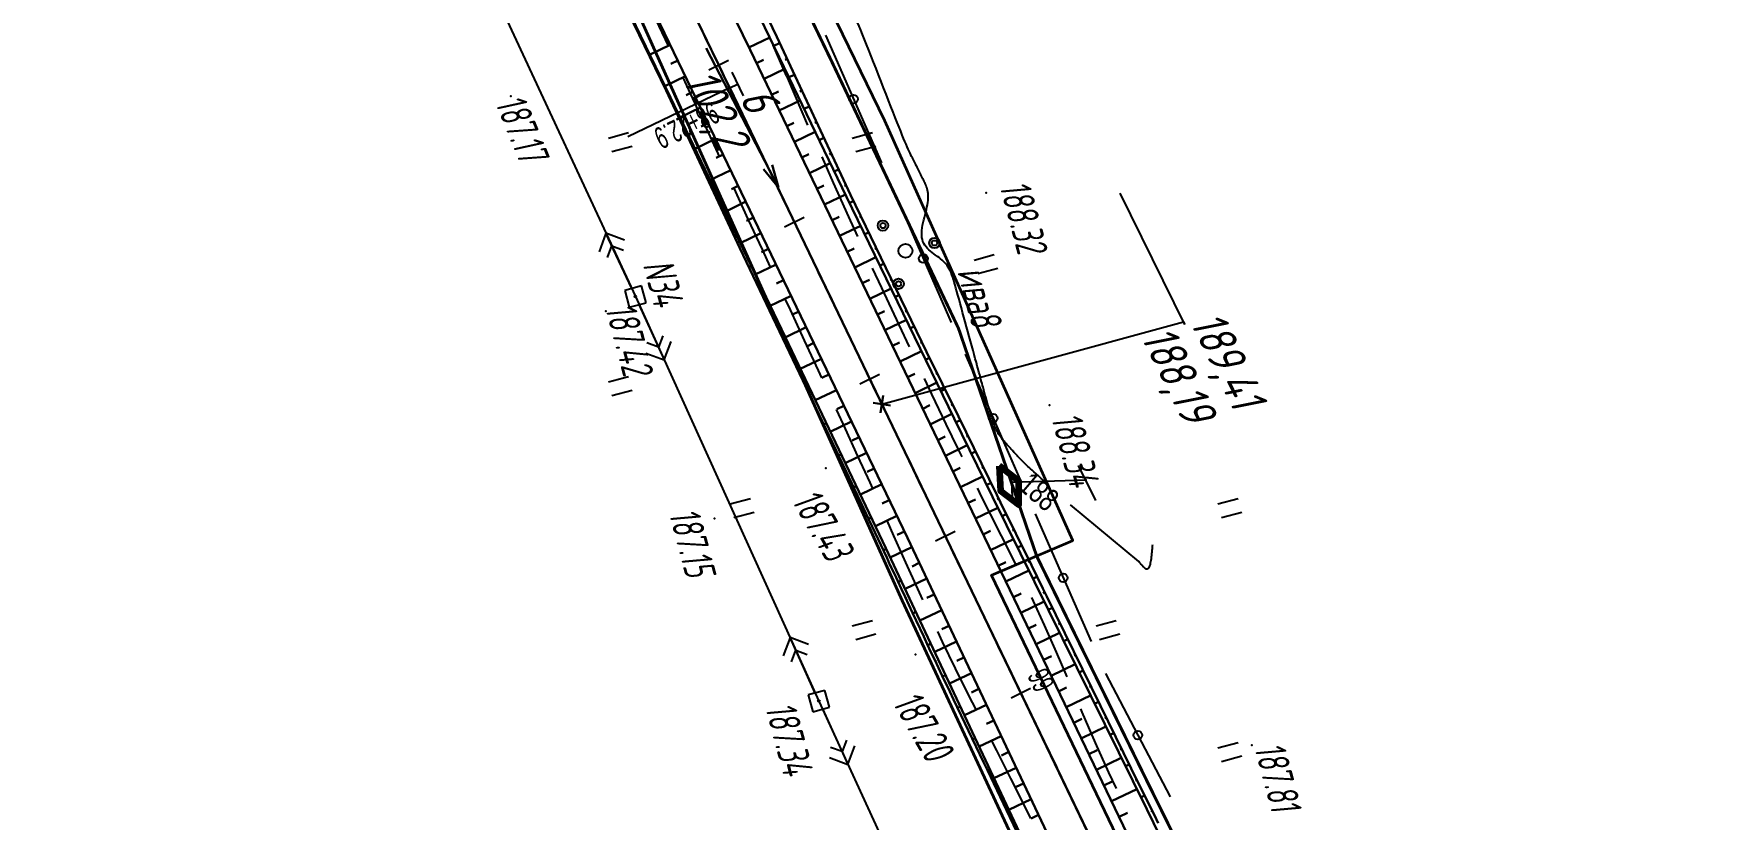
# Model space of a CAD drawing. Header units: millimetres. Extents: x -1799 to 6962, y -1020 to 4121.
# Drawn here: x 5416.4 to 5610.3, y 1558.5 to 1648.6 of the extents above; entities that cross this region are included whole.
import ezdxf
from ezdxf import colors
from ezdxf.entities.mleader import LeaderData, LeaderLine
from ezdxf.math import Vec2, Vec3

# ---------------------------------------------------------------- set-up
doc = ezdxf.new("R2010")
doc.units = ezdxf.units.MM
doc.linetypes.add('CONTI', pattern=[0])
doc.linetypes.add('STROT', pattern=[1.7, 0.5, -1.2])
for name, color, linetype, lineweight in [('10', 1, 'Continuous', 35), ('КОПИЯ_ОСЬ_13_ОТКОСЫ', 7, 'Continuous', 30), ('ОСЬ_ВЕРХ_ПОКРЫТИЯ_ГРАНИЦЫ_ПОЛОС', 7, 'Continuous', 30), ('ОСЬ_ВЕРХ_ПОКРЫТИЯ_ОСЬ', 1, 'Continuous', 30), ('Отметки', 5, 'Continuous', 30), ('Уклоны ПЧ', 5, 'Continuous', 30)]:
    doc.layers.add(name, color=color, linetype=linetype, lineweight=lineweight)
for name, color, linetype in [('_Ростелеком', 6, 'Continuous'), ('GOR_BDEFAULT', 212, 'CONTI'), ('NAD_MDEFAULT', 7, 'CONTI'), ('PI_OTDEFAULT', 172, 'CONTI'), ('PI_TTDEFAULT', 5, 'CONTI'), ('PLN_O', 7, 'CONTI'), ('SIT_LDEFAULT', 7, 'CONTI'), ('USLZNDEFAULT', 7, 'CONTI'), ('ZAPSKDEFAULT', 7, 'CONTI'), ('КОПИЯ_ОСЬ_ТАНГЕНСЫ', 1, 'Continuous'), ('ОСЬ_ВЕРХ_ПОКРЫТИЯ_ОТКОСЫ', 7, 'Continuous'), ('ОСЬ_ВЕРХ_ПОКРЫТИЯ_ПИКЕТЫ', 1, 'Continuous'), ('ОСЬ_ВЕРХ_ПОКРЫТИЯ_РАЗБИВКА_КРИВ', 1, 'Continuous'), ('ОСЬ_ВЕРХ_ПОКРЫТИЯ_ТАНГЕНСЫ', 1, 'Continuous'), ('разметка', 7, 'Continuous')]:
    doc.layers.add(name, color=color, linetype=linetype)
doc.styles.add('eskd', font='spds.shx', dxfattribs={"width": 1.2, "oblique": 15})
doc.styles.add('SHRFT', font='TXT', dxfattribs={"width": 3.5})
doc.styles.get("Standard").update_dxf_attribs({"font": 'arial.ttf'})
doc.styles.add('STYLE1', font='romand.shx', dxfattribs={"width": 0.9})
doc.styles.add('ГОСТ', font='', dxfattribs={"oblique": 15, "height": 4})
doc.styles.get('ГОСТ').set_extended_font_data('GOST type A')
doc.linetypes.add('кабель_связи_проект.', pattern='A,10,-1,["/",STYLE1,S=3,R=0,X=0,Y=-1.5],-4.1', length=15.1)

# ---------------------------------------------------------------- blocks, each defined once
blk = doc.blocks.new('BL_2011')
at = {"color": 0}
for p, q in [((0, 0), (0, 2.4)), ((1.6, 0), (1.6, 2.4))]:
    blk.add_line(p, q, dxfattribs=at)
blk = doc.blocks.new('BL_27')
at = {"color": 0}
for p, q in [((1, 1), (-1, 1)), ((-1, 1), (-1, -1)), ((1, -1), (1, 1)), ((-1, -1), (1, -1))]:
    blk.add_line(p, q, dxfattribs=at)
blk.add_circle((0, 0), 0.1, dxfattribs=at)
blk = doc.blocks.new('BL_2009')
at = {"color": 0}
for centre, radius in [((0, 3.46), 0.6), ((0, 3.46), 0.3), ((0, 0), 0.8), ((-3.46, -1.74), 0.6), ((-3.46, -1.74), 0.3), ((3.46, -1.74), 0.6), ((3.46, -1.74), 0.3)]:
    blk.add_circle(centre, radius, dxfattribs=at)
blk = doc.blocks.new('_None')
blk = doc.blocks.new('Крест')
at = {"layer": 'Отметки'}
for points in [[(-1, 0), (1, 0)], [(0, 1), (0, -1)]]:
    blk.add_lwpolyline(points, dxfattribs=at)
blk = doc.blocks.new('Стрелка')
at = {"layer": 'Уклоны ПЧ', "ltscale": 2}
for points in [[(-0.02, -0.05), (-0.02, 17.97)], [(-0.02, -0.05), (-0.58, 2.62)], [(-0.02, -0.05), (0.53, 2.62)]]:
    blk.add_lwpolyline(points, dxfattribs=at)

msp = doc.modelspace()

# ---------------------------------------------------------------- linework, layer by layer
at = {"layer": '10'}
for points in [[(5555.12, 1526.56), (5526.34, 1586.47), (5535.67, 1590.45), (5514.09, 1638.62), (5463.12, 1743.4), (5453.94, 1740.13), (5420.84, 1804.41), (5378.18, 1887.04), (5361.37, 1930.11), (5358.73, 1940.2), (5339.65, 2013.08), (5325.07, 2129.02), (5322.05, 2188.34), (5318.67, 2267.19)], [(5341.46, 1923.57), (5344.83, 1915.37), (5350.36, 1916.35), (5350.43, 1915.9), (5344.99, 1914.95), (5363.49, 1869.85), (5401.59, 1796.88), (5411.51, 1799.6), (5415.89, 1791.1), (5448.07, 1728.59), (5455.39, 1713.54), (5485.17, 1652.33), (5516.09, 1583.56), (5516.09, 1583.56), (5552.87, 1504.53)], [(5791.36, 869.79), (5791.99, 953.6), (5769.21, 1029.84), (5768.9, 1032.77), (5755.35, 1076.21), (5685.51, 1227.89), (5683.12, 1232.24), (5612.57, 1360.39), (5593.27, 1384.3), (5577.58, 1419.6), (5542.45, 1502.97), (5552.87, 1504.53), (5516.09, 1583.56), (5516.09, 1583.56), (5485.17, 1652.33), (5455.39, 1713.54), (5448.07, 1728.59), (5415.89, 1791.1), (5411.51, 1799.6), (5401.59, 1796.88), (5363.49, 1869.85), (5344.99, 1914.95)]]:
    msp.add_lwpolyline(points, dxfattribs=at)
at = {"layer": '_Ростелеком', "linetype": 'кабель_связи_проект.', "ltscale": 0.25, "const_width": 0.35}
msp.add_lwpolyline([(5560.94, 1529), (5544.16, 1562.92), (5531.54, 1588.65), (5522.56, 1614.79), (5507.89, 1645.66), (5488.97, 1684.79), (5475.23, 1712.55), (5457.14, 1741.27), (5442.3, 1770.95), (5426.31, 1802.79), (5412.68, 1830.25), (5397.4, 1860.08), (5385.27, 1884.28), (5363.37, 1935.71), (5353.89, 1969.35), (5347.79, 1998.5), (5341.48, 2033.11), (5334.72, 2075.01), (5330.13, 2113.03), (5327.21, 2148.15), (5324.18, 2191.73), (5322.74, 2230.82)], dxfattribs=at)
at = {"layer": '_Ростелеком', "linetype": 'ByBlock', "lineweight": 100, "ltscale": 0.25}
msp.add_lwpolyline([(5527.24, 1599), (5527.39, 1596.16), (5529.48, 1594.54), (5529.48, 1597.26), (5527.24, 1599)], dxfattribs=at)
at = {"layer": '_Ростелеком', "ltscale": 0.25}
for points in [[(5536.31, 1599.05), (5538.28, 1595.02)], [(5537.29, 1597.39), (5528.64, 1597.11), (5528.73, 1595.42)]]:
    msp.add_lwpolyline(points, dxfattribs=at)
at = {"layer": 'GOR_BDEFAULT', "color": 212, "elevation": 188, "flags": 128}
for points in [[(5532.84, 1596.91), (5532.43, 1597.26), (5532.06, 1597.58), (5531.74, 1597.86), (5531.46, 1598.1), (5531.21, 1598.32), (5531, 1598.51), (5530.82, 1598.67), (5530.66, 1598.81), (5530.53, 1598.93), (5530.42, 1599.04), (5530.32, 1599.13), (5530.24, 1599.21), (5530.17, 1599.28), (5530.1, 1599.35), (5530.04, 1599.42), (5529.97, 1599.48), (5529.91, 1599.55), (5529.84, 1599.61), (5529.78, 1599.68), (5529.71, 1599.75), (5529.65, 1599.82), (5529.58, 1599.89), (5529.52, 1599.95), (5529.45, 1600.02), (5529.38, 1600.1), (5529.32, 1600.17), (5529.25, 1600.24), (5529.18, 1600.31), (5529.11, 1600.38), (5529.04, 1600.46), (5528.97, 1600.53), (5528.91, 1600.61), (5528.84, 1600.68), (5528.76, 1600.76), (5528.69, 1600.84), (5528.62, 1600.92), (5528.55, 1600.99), (5528.48, 1601.07), (5528.41, 1601.15), (5528.33, 1601.24), (5528.26, 1601.32), (5528.19, 1601.4), (5528.11, 1601.48), (5528.04, 1601.57), (5527.97, 1601.65), (5527.89, 1601.74), (5527.82, 1601.83), (5527.74, 1601.91), (5527.67, 1602), (5527.59, 1602.09), (5527.52, 1602.19), (5527.45, 1602.28), (5527.37, 1602.37), (5527.3, 1602.47), (5527.23, 1602.57), (5527.17, 1602.67), (5527.1, 1602.77), (5527.04, 1602.88), (5526.97, 1602.99), (5526.91, 1603.1), (5526.86, 1603.21), (5526.8, 1603.33), (5526.75, 1603.45), (5526.7, 1603.57), (5526.65, 1603.69), (5526.6, 1603.82), (5526.56, 1603.95), (5526.51, 1604.08), (5526.47, 1604.21), (5526.43, 1604.34), (5526.38, 1604.47), (5526.34, 1604.61), (5526.3, 1604.75), (5526.26, 1604.89), (5526.22, 1605.03), (5526.18, 1605.17), (5526.14, 1605.31), (5526.1, 1605.46), (5526.05, 1605.6), (5526.01, 1605.75), (5525.97, 1605.89), (5525.93, 1606.04), (5525.89, 1606.19), (5525.85, 1606.34), (5525.8, 1606.49), (5525.76, 1606.64), (5525.72, 1606.79), (5525.68, 1606.94), (5525.64, 1607.09), (5525.6, 1607.24), (5525.55, 1607.4), (5525.51, 1607.55), (5525.47, 1607.71), (5525.42, 1607.88), (5525.38, 1608.06), (5525.32, 1608.25), (5525.27, 1608.45), (5525.21, 1608.67), (5525.14, 1608.91), (5525.07, 1609.17), (5525, 1609.45), (5524.91, 1609.77), (5524.82, 1610.1), (5524.72, 1610.47), (5524.61, 1610.88), (5524.49, 1611.31), (5524.36, 1611.78), (5524.23, 1612.27), (5524.09, 1612.79), (5523.94, 1613.32), (5523.79, 1613.87), (5523.64, 1614.42), (5523.49, 1614.98), (5523.33, 1615.53), (5523.18, 1616.09), (5523.03, 1616.62), (5522.89, 1617.15), (5522.75, 1617.66), (5522.62, 1618.14), (5522.5, 1618.59), (5522.38, 1619.01), (5522.27, 1619.4), (5522.17, 1619.76), (5522.07, 1620.1), (5521.98, 1620.41), (5521.89, 1620.69), (5521.79, 1620.95), (5521.7, 1621.19), (5521.6, 1621.42), (5521.5, 1621.63), (5521.39, 1621.82), (5521.27, 1622), (5521.14, 1622.17), (5521, 1622.33), (5520.85, 1622.48), (5520.68, 1622.63), (5520.51, 1622.78), (5520.32, 1622.92), (5520.13, 1623.06), (5519.93, 1623.2), (5519.74, 1623.35), (5519.54, 1623.49), (5519.35, 1623.65), (5519.17, 1623.81), (5519, 1623.97), (5518.84, 1624.15), (5518.7, 1624.34), (5518.58, 1624.54), (5518.48, 1624.75), (5518.41, 1624.98), (5518.36, 1625.23), (5518.34, 1625.49), (5518.34, 1625.76), (5518.36, 1626.04), (5518.39, 1626.34), (5518.44, 1626.63), (5518.5, 1626.93), (5518.57, 1627.24), (5518.64, 1627.54), (5518.72, 1627.84), (5518.79, 1628.13), (5518.87, 1628.42), (5518.93, 1628.7), (5518.99, 1628.97), (5519.04, 1629.23), (5519.07, 1629.47), (5519.09, 1629.69), (5519.09, 1629.9), (5519.09, 1630.1), (5519.07, 1630.29), (5519.04, 1630.47), (5519.01, 1630.64), (5518.97, 1630.81), (5518.92, 1630.96), (5518.86, 1631.12), (5518.8, 1631.26), (5518.74, 1631.41), (5518.67, 1631.55), (5518.6, 1631.69), (5518.53, 1631.83), (5518.46, 1631.97), (5518.39, 1632.11), (5518.32, 1632.25), (5518.24, 1632.4), (5518.17, 1632.54), (5518.1, 1632.69), (5518.03, 1632.83), (5517.95, 1632.98), (5517.88, 1633.13), (5517.8, 1633.28), (5517.73, 1633.43), (5517.65, 1633.59), (5517.57, 1633.74), (5517.5, 1633.9), (5517.42, 1634.05), (5517.34, 1634.21), (5517.26, 1634.37), (5517.18, 1634.54), (5517.09, 1634.72), (5517, 1634.92), (5516.9, 1635.13), (5516.79, 1635.37), (5516.68, 1635.63), (5516.55, 1635.92), (5516.41, 1636.24), (5516.26, 1636.59), (5516.1, 1636.98), (5515.92, 1637.42), (5515.73, 1637.89), (5515.52, 1638.42), (5515.29, 1639), (5515.04, 1639.62), (5514.79, 1640.27), (5514.52, 1640.96), (5514.24, 1641.67), (5513.95, 1642.4), (5513.67, 1643.14), (5513.38, 1643.88), (5513.09, 1644.61), (5512.81, 1645.34), (5512.53, 1646.04), (5512.27, 1646.72), (5512.01, 1647.37), (5511.77, 1647.97), (5511.54, 1648.54), (5511.34, 1649.04), (5511.15, 1649.5), (5510.97, 1649.91), (5510.82, 1650.28), (5510.67, 1650.61), (5510.54, 1650.91), (5510.42, 1651.17), (5510.31, 1651.41), (5510.21, 1651.62), (5510.11, 1651.81), (5510.02, 1651.98), (5509.94, 1652.14), (5509.86, 1652.28), (5509.78, 1652.42), (5509.7, 1652.56), (5509.63, 1652.7), (5509.55, 1652.84), (5509.47, 1652.98), (5509.39, 1653.12), (5509.31, 1653.26), (5509.23, 1653.41), (5509.15, 1653.55), (5509.06, 1653.69), (5508.98, 1653.84), (5508.9, 1653.98), (5508.81, 1654.13), (5508.73, 1654.27), (5508.64, 1654.42), (5508.56, 1654.57), (5508.47, 1654.71), (5508.38, 1654.86), (5508.3, 1655.01), (5508.21, 1655.16), (5508.12, 1655.31), (5508.03, 1655.46), (5507.94, 1655.62), (5507.85, 1655.77), (5507.76, 1655.92), (5507.66, 1656.07), (5507.57, 1656.23), (5507.48, 1656.38), (5507.38, 1656.54), (5507.28, 1656.69), (5507.19, 1656.85), (5507.09, 1657), (5506.99, 1657.16), (5506.89, 1657.32), (5506.79, 1657.47), (5506.69, 1657.63), (5506.59, 1657.79), (5506.48, 1657.95), (5506.38, 1658.11), (5506.27, 1658.27), (5506.16, 1658.43), (5506.05, 1658.59), (5505.94, 1658.75), (5505.82, 1658.91), (5505.71, 1659.07), (5505.59, 1659.24), (5505.47, 1659.4), (5505.35, 1659.56), (5505.22, 1659.73), (5505.09, 1659.89), (5504.96, 1660.06), (5504.83, 1660.23), (5504.69, 1660.39), (5504.56, 1660.56), (5504.42, 1660.73), (5504.27, 1660.9), (5504.13, 1661.07), (5503.98, 1661.25), (5503.83, 1661.42), (5503.68, 1661.6), (5503.53, 1661.77), (5503.37, 1661.95), (5503.21, 1662.13), (5503.05, 1662.32), (5502.89, 1662.5), (5502.72, 1662.69), (5502.55, 1662.88), (5502.38, 1663.07), (5502.21, 1663.26), (5502.03, 1663.45), (5501.85, 1663.65), (5501.67, 1663.85), (5501.49, 1664.05), (5501.31, 1664.25), (5501.12, 1664.46), (5500.93, 1664.66), (5500.73, 1664.87), (5500.54, 1665.08), (5500.34, 1665.3), (5500.14, 1665.51), (5499.94, 1665.73), (5499.74, 1665.94), (5499.55, 1666.16), (5499.36, 1666.37), (5499.17, 1666.58), (5498.98, 1666.79), (5498.8, 1667), (5498.63, 1667.2), (5498.46, 1667.4), (5498.31, 1667.59), (5498.16, 1667.78), (5498.02, 1667.96), (5497.89, 1668.14), (5497.77, 1668.31), (5497.66, 1668.47), (5497.56, 1668.63), (5497.47, 1668.77), (5497.38, 1668.92), (5497.3, 1669.05), (5497.22, 1669.18), (5497.15, 1669.31), (5497.07, 1669.42), (5497, 1669.53), (5496.93, 1669.63), (5496.86, 1669.73), (5496.79, 1669.82), (5496.71, 1669.9), (5496.63, 1669.97), (5496.55, 1670.04), (5496.47, 1670.1), (5496.38, 1670.16), (5496.3, 1670.21), (5496.21, 1670.25), (5496.13, 1670.29), (5496.05, 1670.33), (5495.96, 1670.36), (5495.89, 1670.39), (5495.81, 1670.41), (5495.74, 1670.43), (5495.67, 1670.45), (5495.61, 1670.47), (5495.56, 1670.48)], [(5544.82, 1589.94), (5544.81, 1589.8), (5544.8, 1589.65), (5544.79, 1589.48), (5544.77, 1589.3), (5544.75, 1589.11), (5544.74, 1588.92), (5544.72, 1588.73), (5544.69, 1588.53), (5544.67, 1588.35), (5544.64, 1588.16), (5544.61, 1587.99), (5544.58, 1587.83), (5544.55, 1587.68), (5544.51, 1587.55), (5544.47, 1587.43), (5544.43, 1587.34), (5544.39, 1587.27), (5544.34, 1587.22), (5544.29, 1587.18), (5544.24, 1587.16), (5544.2, 1587.15), (5544.15, 1587.16), (5544.1, 1587.17), (5544.05, 1587.19), (5544, 1587.22), (5543.96, 1587.26), (5543.91, 1587.29), (5543.87, 1587.33), (5543.83, 1587.37), (5543.8, 1587.4), (5543.6, 1587.62), (5543.54, 1587.7), (5543.48, 1587.78), (5543.42, 1587.86), (5543.34, 1587.94), (5543.25, 1588.03), (5535.41, 1594.54)]]:
    msp.add_lwpolyline(points, dxfattribs=at)
at = {"layer": 'PI_TTDEFAULT', "color": 5}
for p in [(5471.15, 1641.44, 187.17), (5525.73, 1630.34, 188.32), (5482.06, 1616.77, 187.23), (5533.02, 1605.98, 188.34), (5507.34, 1598.74, 187.43), (5494.54, 1592.99, 187.15), (5517.62, 1577.36, 187.2), (5506.52, 1572.02, 187.34), (5556.26, 1566.97, 187.81)]:
    msp.add_point(p, dxfattribs=at)
at = {"layer": 'PLN_O'}
for p, q in [((5507.29, 1648.45), (5513.71, 1633.79)), ((5515.31, 1630.13), (5521.73, 1615.47)), ((5523.34, 1611.82), (5529.76, 1597.16)), ((5531.37, 1593.5), (5537.79, 1578.84)), ((5539.43, 1575.19), (5546.87, 1561.03))]:
    msp.add_line(p, q, dxfattribs=at)
for centre in [(5510.5, 1641.12), (5518.52, 1622.8), (5526.55, 1604.49), (5534.58, 1586.17), (5543.15, 1568.11)]:
    msp.add_circle(centre, 0.5, dxfattribs=at)
at = {"layer": 'SIT_LDEFAULT', "color": 7}
for p, q in [((5462.47, 1667.99), (5485.45, 1618.45)), ((5487.78, 1650.27), (5489.21, 1647.24)), ((5502.82, 1643.78), (5501.27, 1647.3)), ((5490.9, 1643.61), (5491.33, 1642.69)), ((5491.33, 1642.69), (5493.14, 1638.78)), ((5504.61, 1639.66), (5502.83, 1643.78)), ((5493.14, 1638.78), (5494.93, 1634.87)), ((5505.27, 1638.13), (5504.6, 1639.66)), ((5494.93, 1634.87), (5495.09, 1634.53)), ((5508.2, 1631.49), (5506.89, 1634.47)), ((5496.75, 1630.89), (5498.37, 1627.34)), ((5509.97, 1627.58), (5508.2, 1631.49)), ((5498.38, 1627.34), (5500, 1623.83)), ((5510.99, 1625.35), (5509.97, 1627.58)), ((5482.08, 1625.71), (5481.31, 1623.58)), ((5485.03, 1619.36), (5482.08, 1625.71)), ((5484.21, 1624.93), (5482.08, 1625.71)), ((5482.27, 1622.93), (5482.76, 1624.26)), ((5482.76, 1624.26), (5484.08, 1623.77)), ((5500.01, 1623.83), (5500.94, 1621.82)), ((5513.74, 1619.43), (5512.67, 1621.72)), ((5515.73, 1615.2), (5513.76, 1619.43)), ((5485.45, 1618.45), (5506.52, 1572.02)), ((5485.86, 1617.54), (5488.76, 1611.17)), ((5502.62, 1618.19), (5503.21, 1616.92)), ((5503.21, 1616.92), (5504.83, 1613.42)), ((5516.93, 1612.67), (5515.73, 1615.2)), ((5488.59, 1613.95), (5488.09, 1612.62)), ((5488.76, 1611.17), (5489.55, 1613.28)), ((5504.83, 1613.42), (5506.44, 1609.95)), ((5486.64, 1611.96), (5488.76, 1611.17)), ((5488.09, 1612.62), (5486.77, 1613.12)), ((5506.43, 1609.95), (5506.82, 1609.11)), ((5519.51, 1607.24), (5518.65, 1609.06)), ((5508.51, 1605.49), (5509.54, 1603.26)), ((5521.15, 1603.81), (5519.51, 1607.24)), ((5522.52, 1600.96), (5521.15, 1603.81)), ((5509.54, 1603.26), (5510.98, 1600.13)), ((5510.98, 1600.13), (5512.37, 1597.09)), ((5522.97, 1600.04), (5522.52, 1600.96)), ((5512.37, 1597.09), (5512.68, 1596.4)), ((5524.99, 1595.96), (5524.74, 1596.46)), ((5526.24, 1593.47), (5524.98, 1595.96)), ((5514.32, 1592.75), (5515.11, 1590.98)), ((5527.5, 1590.98), (5526.24, 1593.47)), ((5515.11, 1590.98), (5516.49, 1587.93)), ((5528.75, 1588.49), (5527.51, 1590.98)), ((5529.23, 1587.52), (5528.75, 1588.49)), ((5516.49, 1587.93), (5517.87, 1584.88)), ((5517.87, 1584.88), (5518.44, 1583.64)), ((5531.18, 1583.47), (5530.97, 1583.92)), ((5532.43, 1580.72), (5531.18, 1583.47)), ((5533.8, 1577.61), (5532.43, 1580.72)), ((5503.21, 1579.3), (5502.42, 1577.19)), ((5506.11, 1572.93), (5503.21, 1579.3)), ((5505.33, 1578.51), (5503.21, 1579.3)), ((5520.13, 1580.02), (5520.7, 1578.82)), ((5520.7, 1578.82), (5522.18, 1575.77)), ((5503.38, 1576.52), (5503.88, 1577.85)), ((5503.88, 1577.85), (5505.2, 1577.35)), ((5535.03, 1574.78), (5533.8, 1577.61)), ((5522.18, 1575.77), (5523.72, 1572.66)), ((5523.72, 1572.66), (5524.54, 1571.03)), ((5506.52, 1572.02), (5527.98, 1525.34)), ((5506.94, 1571.11), (5509.86, 1564.75)), ((5536.77, 1570.76), (5536.62, 1571.11)), ((5538.31, 1567.24), (5536.77, 1570.76)), ((5509.19, 1566.21), (5507.87, 1566.7)), ((5509.68, 1567.53), (5509.19, 1566.21)), ((5509.86, 1564.75), (5510.65, 1566.87)), ((5526.35, 1567.47), (5526.93, 1566.33)), ((5539.84, 1563.81), (5538.31, 1567.24)), ((5507.74, 1565.54), (5509.86, 1564.75)), ((5526.92, 1566.33), (5528.54, 1563.14)), ((5528.54, 1563.14), (5530.15, 1559.95)), ((5540.69, 1561.97), (5539.84, 1563.81)), ((5530.14, 1559.95), (5530.84, 1558.54))]:
    msp.add_line(p, q, dxfattribs=at)
at = {"layer": 'КОПИЯ_ОСЬ_13_ОТКОСЫ'}
for points in [[(5355.21, 1923.41), (5356.59, 1919.83), (5358.02, 1916.26), (5360.32, 1910.66), (5362.9, 1904.64), (5364.42, 1901.18), (5365.96, 1897.73), (5367.71, 1893.89), (5369.48, 1890.06), (5370.98, 1886.87), (5372.49, 1883.69), (5374.22, 1880.07), (5376.06, 1876.28), (5377.95, 1872.4), (5381.71, 1864.76), (5483.08, 1660.37), (5487.27, 1651.84), (5491.42, 1643.29), (5497.62, 1630.42), (5516.7, 1590.76), (5547.05, 1526.58)], [(5363.61, 1925.17), (5364.8, 1922.06), (5366.01, 1918.96), (5367.78, 1914.6), (5369.58, 1910.25), (5370.35, 1908.43), (5371.53, 1905.69), (5372.72, 1902.96), (5374.41, 1899.15), (5376.13, 1895.35), (5377.37, 1892.63), (5378.62, 1889.93), (5379.88, 1887.22), (5381.15, 1884.52), (5382.65, 1881.37), (5385.02, 1876.42), (5387.62, 1871.03), (5392.43, 1861.15), (5490.25, 1663.91), (5494.46, 1655.35), (5498.63, 1646.77), (5504.82, 1633.89), (5554.48, 1530.69)], [(5384.37, 1883.86), (5384.79, 1882.95), (5386.96, 1878.48), (5390.27, 1871.78), (5394.95, 1862.4), (5399.47, 1853.47), (5403.61, 1845.26), (5417, 1818.41), (5430.26, 1791.5), (5483.33, 1683.88), (5493.47, 1663.37), (5496.63, 1656.94), (5499.76, 1650.5), (5503.09, 1643.62), (5509.7, 1629.9), (5522.07, 1604.44), (5526.47, 1595.46), (5544.17, 1559.59), (5557.35, 1532.62)], [(5430.7, 1791.72), (5439.71, 1773.86), (5448.74, 1756.02), (5453.16, 1747.05), (5457.6, 1738.09), (5466.5, 1720.18), (5475.37, 1702.25), (5484.16, 1684.29), (5492.99, 1666.34), (5497.36, 1657.3), (5501.69, 1648.25), (5510.15, 1630.11), (5518.88, 1612.12), (5522.56, 1604.68), (5526.97, 1595.7), (5527.4, 1594.8), (5530.94, 1587.62), (5532.25, 1584.92), (5532.69, 1584.02), (5538.86, 1571.46), (5541.5, 1566.07), (5543.27, 1562.48), (5545.05, 1558.9), (5545.49, 1558)], [(5430.26, 1791.5), (5483.33, 1683.88), (5493.47, 1663.37), (5496.63, 1656.94), (5499.76, 1650.5), (5503.09, 1643.62), (5509.71, 1629.9), (5522.07, 1604.44), (5526.47, 1595.46), (5544.17, 1559.59), (5557.35, 1532.62)], [(5417.52, 1785.18), (5462.51, 1695.87), (5480.31, 1660.06), (5484.92, 1650.69), (5489.47, 1641.29), (5502.64, 1613.81), (5514.23, 1589.57), (5531.66, 1552.46)], [(5417.52, 1785.18), (5462.51, 1695.87), (5480.31, 1660.06), (5484.92, 1650.69), (5489.47, 1641.29), (5502.64, 1613.81), (5514.23, 1589.57), (5531.66, 1552.46)], [(5484.64, 1651.08), (5488.99, 1642.11), (5497.46, 1624), (5509.61, 1598.44), (5514.32, 1588.5), (5514.73, 1587.59), (5515.16, 1586.69), (5515.59, 1585.78), (5516, 1584.87), (5516.42, 1583.97), (5516.85, 1583.06), (5517.28, 1582.16), (5517.7, 1581.25), (5518.56, 1579.44), (5518.98, 1578.54), (5519.4, 1577.63), (5519.83, 1576.73), (5520.69, 1574.92), (5521.55, 1573.12), (5521.98, 1572.21), (5525.44, 1565), (5525.88, 1564.1), (5528.46, 1558.68), (5529.74, 1555.97)], [(5498.5, 1647.02), (5500.89, 1648.17)], [(5486.55, 1647.17), (5486.61, 1647.2)], [(5489.45, 1647.35), (5487.09, 1646.21)], [(5502.02, 1647.53), (5501.35, 1647.22)], [(5487.42, 1645.37), (5487.44, 1645.38)], [(5490.33, 1645.55), (5489.54, 1645.17)], [(5499.37, 1645.22), (5500.17, 1645.6)], [(5500.24, 1643.42), (5502.63, 1644.57)], [(5502.87, 1645.72), (5502.64, 1645.62)], [(5488.29, 1643.57), (5488.36, 1643.6)], [(5491.2, 1643.75), (5488.83, 1642.61)], [(5503.71, 1643.91), (5503.09, 1643.62)], [(5489.16, 1641.76), (5489.18, 1641.77)], [(5492.06, 1641.95), (5491.28, 1641.57)], [(5501.1, 1641.62), (5501.9, 1642)], [(5501.97, 1639.81), (5504.37, 1640.97)], [(5504.56, 1642.1), (5504.35, 1642)], [(5490, 1639.95), (5490.09, 1639.99)], [(5492.93, 1640.15), (5490.56, 1639.01)], [(5502.84, 1638.01), (5503.64, 1638.4)], [(5505.4, 1640.28), (5504.83, 1640.01)], [(5506.25, 1638.47), (5506.06, 1638.38)], [(5490.85, 1638.14), (5490.88, 1638.15)], [(5494.67, 1636.54), (5492.29, 1635.4)], [(5493.8, 1638.35), (5493.01, 1637.97)], [(5503.71, 1636.21), (5506.1, 1637.36)], [(5507.1, 1636.66), (5506.56, 1636.41)], [(5491.7, 1636.33), (5491.82, 1636.39)], [(5492.55, 1634.52), (5492.59, 1634.54)], [(5495.54, 1634.74), (5494.74, 1634.36)], [(5504.58, 1634.41), (5505.37, 1634.79)], [(5507.94, 1634.85), (5507.76, 1634.76)], [(5493.39, 1632.71), (5493.55, 1632.78)], [(5496.4, 1632.94), (5494.02, 1631.79)], [(5505.44, 1632.6), (5507.84, 1633.76)], [(5508.79, 1633.03), (5508.3, 1632.81)], [(5494.24, 1630.89), (5494.29, 1630.92)], [(5497.27, 1631.14), (5496.48, 1630.76)], [(5506.31, 1630.8), (5507.11, 1631.19)], [(5509.63, 1631.22), (5509.47, 1631.14)], [(5495.09, 1629.08), (5495.28, 1629.17)], [(5498.14, 1629.34), (5495.75, 1628.19)], [(5507.18, 1629), (5509.58, 1630.16)], [(5510.49, 1629.41), (5510.04, 1629.2)], [(5495.93, 1627.27), (5496, 1627.3)], [(5499, 1627.53), (5498.21, 1627.15)], [(5508.04, 1627.2), (5508.84, 1627.58)], [(5511.36, 1627.61), (5511.21, 1627.54)], [(5496.78, 1625.46), (5497.01, 1625.56)], [(5499.87, 1625.73), (5497.48, 1624.58)], [(5508.91, 1625.4), (5511.33, 1626.56)], [(5512.23, 1625.81), (5511.79, 1625.6)], [(5497.63, 1623.65), (5497.71, 1623.68)], [(5500.74, 1623.93), (5499.94, 1623.55)], [(5509.78, 1623.59), (5510.58, 1623.98)], [(5510.65, 1621.79), (5513.07, 1622.96)], [(5513.11, 1624.02), (5512.96, 1623.94)], [(5498.49, 1621.84), (5498.73, 1621.96)], [(5501.61, 1622.13), (5499.21, 1620.97)], [(5513.98, 1622.22), (5513.54, 1622)], [(5499.35, 1620.04), (5499.43, 1620.07)], [(5502.47, 1620.33), (5501.67, 1619.94)], [(5511.51, 1619.99), (5512.32, 1620.38)], [(5512.38, 1618.19), (5514.82, 1619.36)], [(5514.85, 1620.42), (5514.71, 1620.35)], [(5500.21, 1618.23), (5500.46, 1618.35)], [(5503.34, 1618.52), (5500.93, 1617.37)], [(5515.73, 1618.62), (5515.29, 1618.4)], [(5501.06, 1616.42), (5501.15, 1616.46)], [(5504.21, 1616.72), (5503.41, 1616.33)], [(5513.25, 1616.39), (5514.06, 1616.78)], [(5514.11, 1614.58), (5516.57, 1615.76)], [(5516.6, 1616.82), (5516.45, 1616.75)], [(5501.92, 1614.62), (5502.19, 1614.74)], [(5505.08, 1614.92), (5502.66, 1613.76)], [(5517.47, 1615.02), (5517.03, 1614.8)], [(5518.35, 1613.22), (5518.2, 1613.15)], [(5502.78, 1612.81), (5502.87, 1612.85)], [(5506.81, 1611.31), (5504.39, 1610.15)], [(5505.94, 1613.12), (5505.14, 1612.73)], [(5514.98, 1612.78), (5515.8, 1613.17)], [(5515.85, 1610.98), (5518.31, 1612.16)], [(5519.23, 1611.42), (5518.78, 1611.2)], [(5503.64, 1611), (5503.92, 1611.14)], [(5507.68, 1609.51), (5506.87, 1609.12)], [(5516.72, 1609.18), (5517.54, 1609.57)], [(5520.11, 1609.63), (5519.97, 1609.56)], [(5504.5, 1609.2), (5504.59, 1609.24)], [(5505.36, 1607.39), (5505.64, 1607.53)], [(5508.54, 1607.71), (5506.11, 1606.54)], [(5517.58, 1607.37), (5520.06, 1608.57)], [(5521, 1607.84), (5520.53, 1607.6)], [(5506.22, 1605.58), (5506.31, 1605.63)], [(5509.41, 1605.91), (5508.6, 1605.52)], [(5518.45, 1605.57), (5519.28, 1605.97)], [(5521.89, 1606.05), (5521.73, 1605.97)], [(5507.08, 1603.78), (5507.37, 1603.92)], [(5510.28, 1604.11), (5507.84, 1602.93)], [(5519.32, 1603.77), (5521.81, 1604.97)], [(5522.77, 1604.25), (5522.28, 1604.01)], [(5507.93, 1601.97), (5508.03, 1602.02)], [(5511.15, 1602.3), (5510.33, 1601.91)], [(5520.18, 1601.97), (5521.02, 1602.37)], [(5523.65, 1602.46), (5523.49, 1602.38)], [(5508.79, 1600.17), (5509.09, 1600.31)], [(5512.01, 1600.5), (5509.56, 1599.32)], [(5521.05, 1600.17), (5523.57, 1601.38)], [(5524.53, 1600.66), (5524.04, 1600.42)], [(5509.65, 1598.36), (5509.75, 1598.41)], [(5512.88, 1598.7), (5512.06, 1598.31)], [(5521.92, 1598.36), (5522.76, 1598.77)], [(5522.79, 1596.56), (5525.33, 1597.78)], [(5525.42, 1598.87), (5525.25, 1598.78)], [(5510.51, 1596.55), (5510.82, 1596.7)], [(5513.75, 1596.9), (5511.29, 1595.71)], [(5526.3, 1597.07), (5525.8, 1596.82)], [(5511.36, 1594.74), (5511.47, 1594.79)], [(5514.61, 1595.09), (5513.79, 1594.7)], [(5523.65, 1594.76), (5524.5, 1595.17)], [(5524.52, 1592.96), (5527.09, 1594.19)], [(5527.17, 1595.27), (5527, 1595.19)], [(5512.22, 1592.94), (5512.54, 1593.09)], [(5515.48, 1593.29), (5513.01, 1592.1)], [(5528.05, 1593.48), (5527.56, 1593.23)], [(5513.07, 1591.13), (5513.18, 1591.18)], [(5516.35, 1591.49), (5515.53, 1591.09)], [(5525.39, 1591.15), (5526.24, 1591.57)], [(5526.25, 1589.35), (5528.86, 1590.61)], [(5528.94, 1591.68), (5528.77, 1591.6)], [(5513.93, 1589.32), (5514.27, 1589.48)], [(5517.21, 1589.68), (5514.72, 1588.51)], [(5529.82, 1589.89), (5529.33, 1589.65)], [(5530.7, 1588.09), (5530.54, 1588.01)], [(5514.77, 1587.51), (5514.88, 1587.56)], [(5518.92, 1586.07), (5516.42, 1584.89)], [(5518.06, 1587.88), (5517.24, 1587.48)], [(5527.12, 1587.55), (5527.99, 1587.97)], [(5527.99, 1585.75), (5530.63, 1587.02)], [(5531.58, 1586.3), (5531.1, 1586.06)], [(5515.63, 1585.7), (5515.97, 1585.86)], [(5519.77, 1584.26), (5518.94, 1583.87)], [(5528.86, 1583.94), (5529.74, 1584.37)], [(5532.46, 1584.5), (5532.3, 1584.42)], [(5516.46, 1583.88), (5516.58, 1583.94)], [(5517.32, 1582.07), (5517.67, 1582.24)], [(5520.63, 1582.45), (5518.12, 1581.27)], [(5529.72, 1582.14), (5532.4, 1583.43)], [(5533.34, 1582.7), (5532.87, 1582.47)], [(5518.17, 1580.26), (5518.28, 1580.32)], [(5521.48, 1580.64), (5520.65, 1580.25)], [(5530.59, 1580.34), (5531.48, 1580.77)], [(5534.22, 1580.91), (5534.06, 1580.83)], [(5519.02, 1578.45), (5519.37, 1578.62)], [(5522.34, 1578.84), (5519.83, 1577.65)], [(5531.46, 1578.54), (5534.17, 1579.84)], [(5535.1, 1579.11), (5534.64, 1578.89)], [(5519.87, 1576.65), (5519.99, 1576.7)], [(5523.19, 1577.03), (5522.36, 1576.63)], [(5532.32, 1576.74), (5533.23, 1577.17)], [(5535.98, 1577.32), (5535.83, 1577.24)], [(5520.73, 1574.84), (5521.07, 1575)], [(5524.05, 1575.22), (5521.53, 1574.03)], [(5533.19, 1574.93), (5535.94, 1576.26)], [(5536.87, 1575.52), (5536.41, 1575.3)], [(5521.59, 1573.03), (5521.71, 1573.09)], [(5524.91, 1573.41), (5524.06, 1573.01)], [(5534.06, 1573.13), (5534.98, 1573.57)], [(5534.93, 1571.33), (5537.71, 1572.67)], [(5537.75, 1573.73), (5537.6, 1573.65)], [(5522.45, 1571.23), (5522.77, 1571.38)], [(5525.76, 1571.6), (5523.23, 1570.41)], [(5538.63, 1571.93), (5538.18, 1571.71)], [(5523.32, 1569.43), (5523.42, 1569.48)], [(5526.62, 1569.8), (5525.77, 1569.4)], [(5535.79, 1569.53), (5536.72, 1569.97)], [(5536.66, 1567.72), (5539.48, 1569.08)], [(5539.51, 1570.14), (5539.36, 1570.06)], [(5524.18, 1567.62), (5524.47, 1567.76)], [(5527.47, 1567.99), (5524.93, 1566.79)], [(5540.39, 1568.34), (5539.95, 1568.13)], [(5525.05, 1565.82), (5525.14, 1565.86)], [(5528.33, 1566.18), (5527.48, 1565.78)], [(5537.53, 1565.92), (5538.47, 1566.38)], [(5538.39, 1564.12), (5541.25, 1565.5)], [(5541.27, 1566.55), (5541.13, 1566.47)], [(5542.15, 1564.75), (5541.73, 1564.54)], [(5525.92, 1564.02), (5526.17, 1564.14)], [(5529.18, 1564.37), (5526.63, 1563.17)], [(5539.26, 1562.32), (5540.21, 1562.78)], [(5543.04, 1562.96), (5542.89, 1562.89)], [(5526.78, 1562.21), (5526.86, 1562.25)], [(5530.04, 1562.56), (5529.18, 1562.16)], [(5540.13, 1560.52), (5543.02, 1561.91)], [(5543.92, 1561.16), (5543.5, 1560.95)], [(5527.64, 1560.41), (5527.87, 1560.52)], [(5530.89, 1560.76), (5528.33, 1559.55)], [(5531.75, 1558.95), (5530.89, 1558.54)], [(5541, 1558.71), (5541.96, 1559.18)], [(5544.81, 1559.37), (5544.67, 1559.3)], [(5528.5, 1558.6), (5528.58, 1558.64)]]:
    msp.add_lwpolyline(points, dxfattribs=at)
at = {"layer": 'КОПИЯ_ОСЬ_ТАНГЕНСЫ'}
msp.add_line((5491, 1653.39), (5559.9, 1510.21), dxfattribs=at)
at = {"layer": 'ОСЬ_ВЕРХ_ПОКРЫТИЯ_ГРАНИЦЫ_ПОЛОС'}
for points in [[(5355.21, 1923.41), (5356.59, 1919.83), (5358.02, 1916.26), (5360.32, 1910.66), (5362.9, 1904.64), (5364.42, 1901.18), (5365.96, 1897.73), (5367.71, 1893.89), (5369.48, 1890.06), (5370.98, 1886.87), (5372.49, 1883.69), (5374.22, 1880.07), (5376.06, 1876.28), (5377.95, 1872.4), (5381.71, 1864.76), (5483.08, 1660.37), (5487.27, 1651.84), (5491.42, 1643.29), (5497.62, 1630.42), (5516.7, 1590.76), (5547.05, 1526.58)], [(5363.61, 1925.17), (5364.8, 1922.06), (5366.01, 1918.96), (5367.78, 1914.6), (5369.58, 1910.25), (5370.35, 1908.43), (5371.53, 1905.69), (5372.72, 1902.96), (5374.41, 1899.15), (5376.13, 1895.35), (5377.37, 1892.63), (5378.62, 1889.93), (5379.88, 1887.22), (5381.15, 1884.52), (5382.65, 1881.37), (5385.02, 1876.42), (5387.62, 1871.03), (5392.43, 1861.15), (5490.25, 1663.91), (5494.46, 1655.35), (5498.63, 1646.77), (5504.82, 1633.89), (5554.48, 1530.69)]]:
    msp.add_lwpolyline(points, dxfattribs=at)
at = {"layer": 'ОСЬ_ВЕРХ_ПОКРЫТИЯ_ОСЬ'}
msp.add_lwpolyline([(5388.83, 1859.4), (5485.58, 1664.31), (5485.58, 1664.31, -0.002974), (5496.29, 1642.4), (5496.29, 1642.4), (5548.48, 1533.95)], format="xyb", dxfattribs=at)
at = {"layer": 'ОСЬ_ВЕРХ_ПОКРЫТИЯ_ОТКОСЫ'}
msp.add_lwpolyline([(5515.64, 1592.95), (5516.7, 1590.76), (5547.05, 1526.58), (5549.95, 1520.36), (5552.12, 1514.82), (5552.65, 1513.44), (5553.18, 1512.05), (5553.52, 1511.13), (5554.29, 1509.32), (5556.02, 1505.23), (5557.38, 1501.9), (5559.01, 1497.78), (5560.94, 1492.75), (5561.61, 1490.96), (5562.62, 1488.27), (5564.24, 1483.93)], dxfattribs=at)
at = {"layer": 'ОСЬ_ВЕРХ_ПОКРЫТИЯ_ПИКЕТЫ'}
for p, q in [((5493.9, 1644.48), (5496.15, 1645.57)), ((5502.57, 1626.46), (5504.82, 1627.55)), ((5511.24, 1608.44), (5513.5, 1609.53)), ((5519.92, 1590.42), (5522.17, 1591.5)), ((5528.59, 1572.4), (5530.84, 1573.48)), ((5528.59, 1572.4), (5530.84, 1573.48))]:
    msp.add_line(p, q, dxfattribs=at)
at = {"layer": 'ОСЬ_ВЕРХ_ПОКРЫТИЯ_РАЗБИВКА_КРИВ'}
for p, q in [((5496.29, 1642.4), (5484.57, 1636.77)), ((5496.29, 1642.4), (5497.19, 1642.84)), ((5496.54, 1644.19), (5497.84, 1641.49))]:
    msp.add_line(p, q, dxfattribs=at)
at = {"layer": 'ОСЬ_ВЕРХ_ПОКРЫТИЯ_ТАНГЕНСЫ'}
msp.add_line((5491, 1653.39), (5559.9, 1510.21), dxfattribs=at)
at = {"layer": 'разметка', "linetype": 'STROT', "lineweight": 30, "ltscale": 7}
msp.add_lwpolyline([(5312.42, 2282.39), (5316.25, 2195.85, 0.00256), (5318.53, 2149.66, 0.014826), (5323.04, 2096.1, 0.010268), (5326.56, 2070.09, 0.009124), (5335.38, 2019.61, 0.030208), (5352.49, 1943.31, 0.031045), (5370.98, 1896.35, 0.007877), (5388.83, 1859.4), (5485.72, 1664.05, -0.002974), (5496.16, 1642.67), (5549.56, 1531.69, -0.030398), (5568.22, 1487.87), (5596.29, 1412.46, 0.046344), (5628.25, 1343.37), (5666.66, 1274.79, -0.011361), (5709.24, 1194.5), (5740.22, 1132.76, -0.022225), (5757.31, 1096, -0.0221), (5770.2, 1057.73, -0.002395), (5778.88, 1028.93, -0.036323), (5794.38, 962.09, -0.038365), (5797.85, 870.98)], format="xyb", dxfattribs=at)

# ---------------------------------------------------------------- block references
at = {"layer": 'USLZNDEFAULT', "color": 7, "rotation": 285}
for name, p in [('BL_2009', (5516.46, 1623.7)), ('BL_27', (5485.45, 1618.45)), ('BL_27', (5506.52, 1572.02))]:
    msp.add_blockref(name, p, dxfattribs=at)
at = {"layer": 'ZAPSKDEFAULT', "color": 7, "rotation": 285}
for p in [(5482.35, 1636.64), (5510.35, 1636.64), (5524.35, 1622.64), (5482.35, 1608.64), (5496.35, 1594.64), (5552.35, 1594.64), (5510.35, 1580.64), (5538.35, 1580.64), (5552.35, 1566.64)]:
    msp.add_blockref('BL_2011', p, dxfattribs=at)
at = {"layer": 'Отметки', "rotation": 260.7861031979047}
msp.add_blockref('Крест', (5513.76, 1606.1), dxfattribs=at)
at = {"layer": 'Уклоны ПЧ', "rotation": 27.41268714368009}
msp.add_blockref('Стрелка', (5501.89, 1631.01), dxfattribs=at)

# ---------------------------------------------------------------- texts
at = {"layer": 'GOR_BDEFAULT', "color": 212, "style": 'SHRFT', "width": 0.75}
msp.add_text('188', height=2.625, rotation=319.5778, dxfattribs=at).set_placement((5529.29, 1596.48, 188))
at = {"layer": 'NAD_MDEFAULT', "color": 7, "style": 'eskd', "oblique": 10, "width": 0.8}
for s, p in [('N34', (5486.27, 1622.09)), ('ива8', (5522.38, 1621.32))]:
    msp.add_text(s, height=3.5, rotation=285, dxfattribs=at).set_placement(p)
at = {"layer": 'PI_OTDEFAULT', "color": 172, "style": 'eskd', "oblique": 10, "width": 0.8}
for s, rotation, p in [('187.17', 292.3566, (5469.3, 1640.68)), ('188.32', 285, (5527.24, 1631.16)), ('187.42', 285, (5481.96, 1617.13)), ('188.34', 285, (5533.17, 1604.54)), ('187.43', 300, (5503.34, 1595)), ('187.15', 285, (5489.27, 1593.57)), ('187.20', 300, (5514.91, 1571.82)), ('187.34', 285, (5500.33, 1571.29)), ('187.81', 285, (5556.49, 1566.69))]:
    msp.add_text(s, height=3.5, rotation=rotation, dxfattribs=at).set_placement(p)
at = {"layer": 'ОСЬ_ВЕРХ_ПОКРЫТИЯ_ПИКЕТЫ', "width": 0.6}
msp.add_text('99', height=2.5, rotation=295.6974, dxfattribs=at).set_placement((5530.42, 1574.94))
at = {"layer": 'ОСЬ_ВЕРХ_ПОКРЫТИЯ_РАЗБИВКА_КРИВ', "width": 0.6}
msp.add_text('98+22.9', height=2.5, rotation=205.6974, dxfattribs=at).set_placement((5494.25, 1640.87))
at = {"layer": 'Отметки', "color": 0, "style": 'ГОСТ', "oblique": 15}
msp.add_text('188,19', height=4, rotation=296.286, dxfattribs=at).set_placement((5543.44, 1613.85, 126.57))
at = {"layer": 'Уклоны ПЧ', "style": 'ГОСТ', "oblique": 15}
for s, p in [('102,2', (5490.85, 1643.29)), ('6', (5497.36, 1641.27))]:
    msp.add_text(s, height=4, rotation=296.393, dxfattribs=at).set_placement(p)

# ---------------------------------------------------------------- leaders
at = {"layer": 'Отметки', "ltscale": 0.2}
ml = msp.add_multileader_mtext('Standard', dxfattribs=at)
ml.set_content('189,41', color=256, style='ГОСТ')
ml.set_leader_properties()
ml.set_arrow_properties(name='NONE')
ml.build(insert=Vec2(0, 0))
ml.multileader.update_dxf_attribs({"text_left_attachment_type": 6, "text_right_attachment_type": 6, "dogleg_length": 0.36, "arrow_head_size": 2})
ctx = ml.context
ctx.base_point, ctx.arrow_head_size, ctx.landing_gap_size, ctx.plane_origin, ctx.plane_x_axis, ctx.plane_y_axis = Vec3(5548.56, 1615.24), 2, 0, Vec3(5480.13, 1603.39), Vec3(0.442852, -0.896595), Vec3(0.896595, 0.442852)
ctx.left_attachment, ctx.right_attachment = 6, 6
notes = []
notes.append((ctx, [(0, (1, 1, 0), (5548.4, 1615.56), (0.442852, -0.896595), 0.36, [(0, [(5513.76, 1606.1)], 0, [])])]))
ctx.mtext.insert, ctx.mtext.text_direction, ctx.mtext.rotation, ctx.mtext.line_spacing_style, ctx.mtext.flow_direction = Vec3(5552.68, 1617.28), Vec3(0.442852, -0.896595), 5.171166, 2, 5
for ctx, leaders in notes:
    for number, flags, end, landing, length, lines in leaders:
        leader = LeaderData()
        leader.index, (leader.has_last_leader_line, leader.has_dogleg_vector, leader.attachment_direction) = number, flags
        leader.last_leader_point, leader.dogleg_vector, leader.dogleg_length = Vec3(end), Vec3(landing), length
        for number, points, colour, breaks in lines:
            line = LeaderLine()
            line.index, line.vertices, line.color, line.breaks = number, Vec3.list(points), colors.encode_raw_color(colour), breaks
            leader.lines.append(line)
        ctx.leaders.append(leader)

doc.saveas('drawing.dxf')
